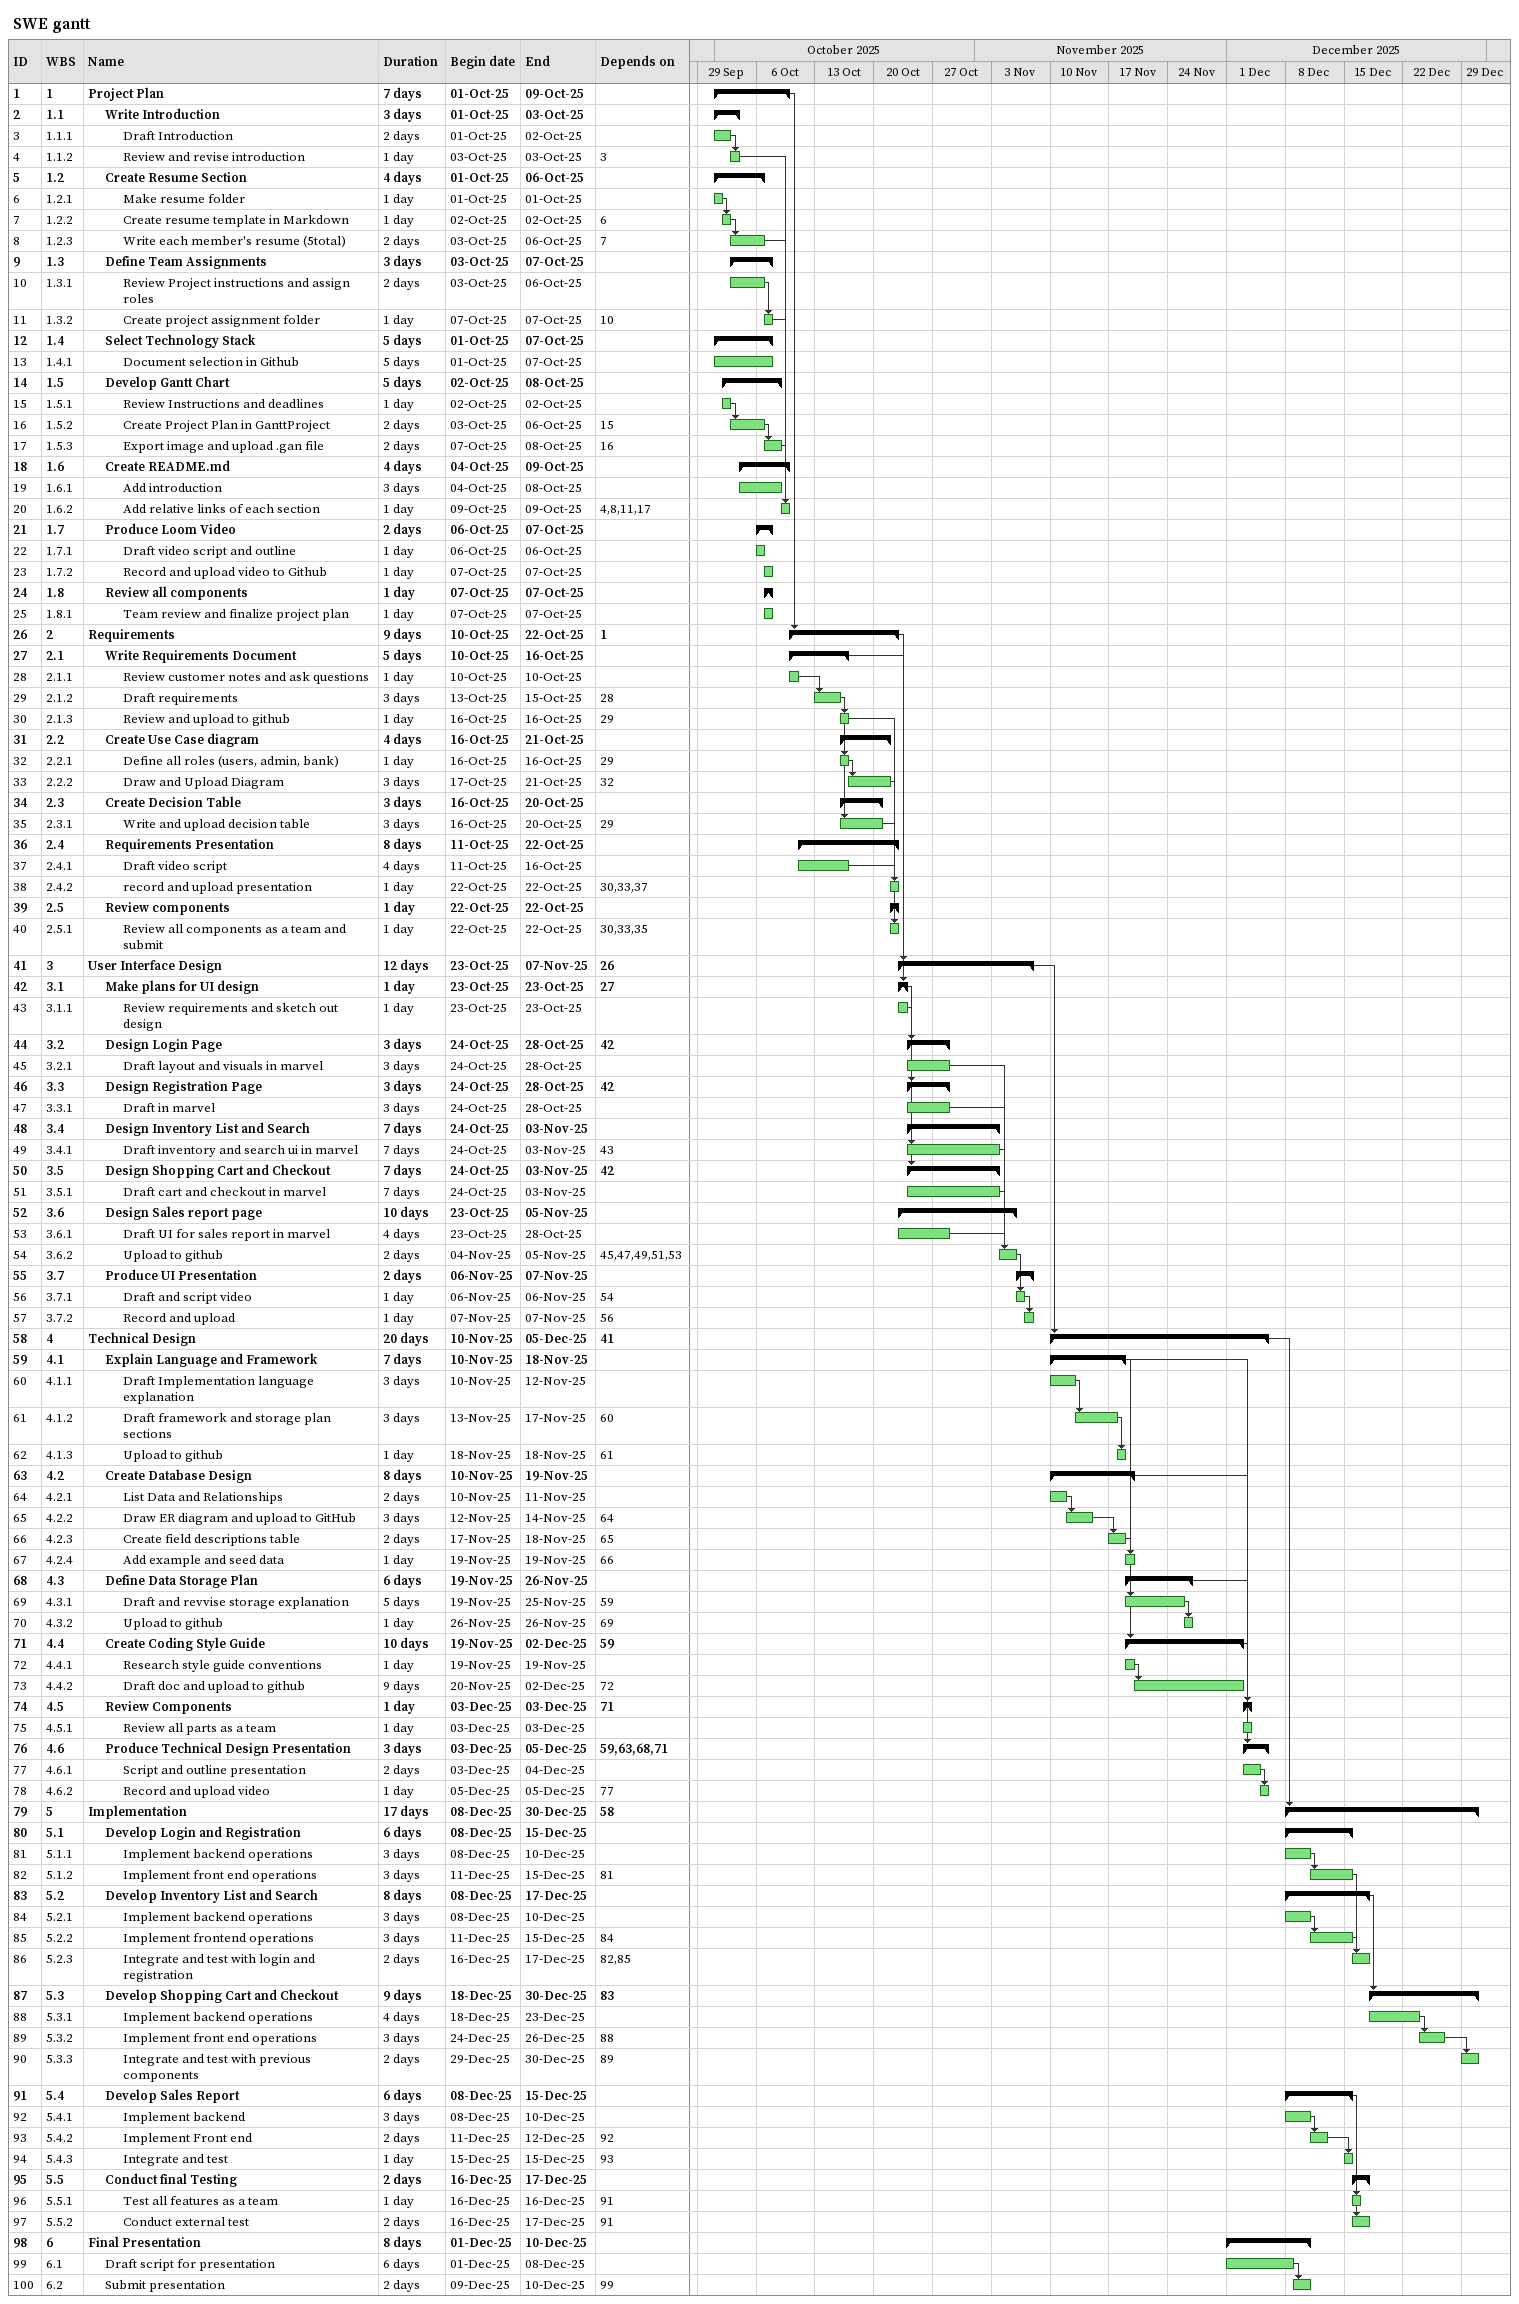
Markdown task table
SWE gantt

| ID | WBS | Task | Duration | Start | Finish | Predecessors |
|---|---|---|---|---|---|---|
| 1 | 1 | **Project Plan** | 7d | 2025-10-01 | 2025-10-09 |  |
| 2 | 1.1 | **Write Introduction** | 3d | 2025-10-01 | 2025-10-03 |  |
| 3 | 1.1.1 | Draft Introduction | 2d | 2025-10-01 | 2025-10-02 |  |
| 4 | 1.1.2 | Review and revise introduction | 1d | 2025-10-03 | 2025-10-03 | 3 |
| 5 | 1.2 | **Create Resume Section** | 4d | 2025-10-01 | 2025-10-06 |  |
| 6 | 1.2.1 | Make resume folder | 1d | 2025-10-01 | 2025-10-01 |  |
| 7 | 1.2.2 | Create resume template in Markdown | 1d | 2025-10-02 | 2025-10-02 | 6 |
| 8 | 1.2.3 | Write each member's resume (5total) | 2d | 2025-10-03 | 2025-10-06 | 7 |
| 9 | 1.3 | **Define Team Assignments** | 3d | 2025-10-03 | 2025-10-07 |  |
| 10 | 1.3.1 | Review Project instructions and assign roles | 2d | 2025-10-03 | 2025-10-06 |  |
| 11 | 1.3.2 | Create project assignment folder | 1d | 2025-10-07 | 2025-10-07 | 10 |
| 12 | 1.4 | **Select Technology Stack** | 5d | 2025-10-01 | 2025-10-07 |  |
| 13 | 1.4.1 | Document selection in Github | 5d | 2025-10-01 | 2025-10-07 |  |
| 14 | 1.5 | **Develop Gantt Chart** | 5d | 2025-10-02 | 2025-10-08 |  |
| 15 | 1.5.1 | Review Instructions and deadlines | 1d | 2025-10-02 | 2025-10-02 |  |
| 16 | 1.5.2 | Create Project Plan in GanttProject | 2d | 2025-10-03 | 2025-10-06 | 15 |
| 17 | 1.5.3 | Export image and upload .gan file | 2d | 2025-10-07 | 2025-10-08 | 16 |
| 18 | 1.6 | **Create README.md** | 4d | 2025-10-04 | 2025-10-09 |  |
| 19 | 1.6.1 | Add introduction | 3d | 2025-10-04 | 2025-10-08 |  |
| 20 | 1.6.2 | Add relative links of each section | 1d | 2025-10-09 | 2025-10-09 | 4, 8, 11, 17 |
| 21 | 1.7 | **Produce Loom Video** | 2d | 2025-10-06 | 2025-10-07 |  |
| 22 | 1.7.1 | Draft video script and outline | 1d | 2025-10-06 | 2025-10-06 |  |
| 23 | 1.7.2 | Record and upload video to Github | 1d | 2025-10-07 | 2025-10-07 |  |
| 24 | 1.8 | **Review all components** | 1d | 2025-10-07 | 2025-10-07 |  |
| 25 | 1.8.1 | Team review and finalize project plan | 1d | 2025-10-07 | 2025-10-07 |  |
| 26 | 2 | **Requirements** | 9d | 2025-10-10 | 2025-10-22 | 1 |
| 27 | 2.1 | **Write Requirements Document** | 5d | 2025-10-10 | 2025-10-16 |  |
| 28 | 2.1.1 | Review customer notes and ask questions | 1d | 2025-10-10 | 2025-10-10 |  |
| 29 | 2.1.2 | Draft requirements | 3d | 2025-10-13 | 2025-10-15 | 28 |
| 30 | 2.1.3 | Review and upload to github | 1d | 2025-10-16 | 2025-10-16 | 29 |
| 31 | 2.2 | **Create Use Case diagram** | 4d | 2025-10-16 | 2025-10-21 |  |
| 32 | 2.2.1 | Define all roles (users, admin, bank) | 1d | 2025-10-16 | 2025-10-16 | 29 |
| 33 | 2.2.2 | Draw and Upload Diagram | 3d | 2025-10-17 | 2025-10-21 | 32 |
| 34 | 2.3 | **Create Decision Table** | 3d | 2025-10-16 | 2025-10-20 |  |
| 35 | 2.3.1 | Write and upload decision table | 3d | 2025-10-16 | 2025-10-20 | 29 |
| 36 | 2.4 | **Requirements Presentation** | 8d | 2025-10-11 | 2025-10-22 |  |
| 37 | 2.4.1 | Draft video script | 4d | 2025-10-11 | 2025-10-16 |  |
| 38 | 2.4.2 | record and upload presentation | 1d | 2025-10-22 | 2025-10-22 | 30, 33, 37 |
| 39 | 2.5 | **Review components** | 1d | 2025-10-22 | 2025-10-22 |  |
| 40 | 2.5.1 | Review all components as a team and submit | 1d | 2025-10-22 | 2025-10-22 | 30, 33, 35 |
| 41 | 3 | **User Interface Design** | 12d | 2025-10-23 | 2025-11-07 | 26 |
| 42 | 3.1 | **Make plans for UI design** | 1d | 2025-10-23 | 2025-10-23 | 27 |
| 43 | 3.1.1 | Review requirements and sketch out design | 1d | 2025-10-23 | 2025-10-23 |  |
| 44 | 3.2 | **Design Login Page** | 3d | 2025-10-24 | 2025-10-28 | 42 |
| 45 | 3.2.1 | Draft layout and visuals in marvel | 3d | 2025-10-24 | 2025-10-28 |  |
| 46 | 3.3 | **Design Registration Page** | 3d | 2025-10-24 | 2025-10-28 | 42 |
| 47 | 3.3.1 | Draft in marvel | 3d | 2025-10-24 | 2025-10-28 |  |
| 48 | 3.4 | **Design Inventory List and Search** | 7d | 2025-10-24 | 2025-11-03 |  |
| 49 | 3.4.1 | Draft inventory and search ui in marvel | 7d | 2025-10-24 | 2025-11-03 | 43 |
| 50 | 3.5 | **Design Shopping Cart and Checkout** | 7d | 2025-10-24 | 2025-11-03 | 42 |
| 51 | 3.5.1 | Draft cart and checkout in marvel | 7d | 2025-10-24 | 2025-11-03 |  |
| 52 | 3.6 | **Design Sales report page** | 10d | 2025-10-23 | 2025-11-05 |  |
| 53 | 3.6.1 | Draft UI for sales report in marvel | 4d | 2025-10-23 | 2025-10-28 |  |
| 54 | 3.6.2 | Upload to github | 2d | 2025-11-04 | 2025-11-05 | 45, 47, 49, 51, 53 |
| 55 | 3.7 | **Produce UI Presentation** | 2d | 2025-11-06 | 2025-11-07 |  |
| 56 | 3.7.1 | Draft and script video | 1d | 2025-11-06 | 2025-11-06 | 54 |
| 57 | 3.7.2 | Record and upload | 1d | 2025-11-07 | 2025-11-07 | 56 |
| 58 | 4 | **Technical Design** | 20d | 2025-11-10 | 2025-12-05 | 41 |
| 59 | 4.1 | **Explain Language and Framework** | 7d | 2025-11-10 | 2025-11-18 |  |
| 60 | 4.1.1 | Draft Implementation language explanation | 3d | 2025-11-10 | 2025-11-12 |  |
| 61 | 4.1.2 | Draft framework and storage plan sections | 3d | 2025-11-13 | 2025-11-17 | 60 |
| 62 | 4.1.3 | Upload to github | 1d | 2025-11-18 | 2025-11-18 | 61 |
| 63 | 4.2 | **Create Database Design** | 8d | 2025-11-10 | 2025-11-19 |  |
| 64 | 4.2.1 | List Data and Relationships | 2d | 2025-11-10 | 2025-11-11 |  |
| 65 | 4.2.2 | Draw ER diagram and upload to GitHub | 3d | 2025-11-12 | 2025-11-14 | 64 |
| 66 | 4.2.3 | Create field descriptions table | 2d | 2025-11-17 | 2025-11-18 | 65 |
| 67 | 4.2.4 | Add example and seed data | 1d | 2025-11-19 | 2025-11-19 | 66 |
| 68 | 4.3 | **Define Data Storage Plan** | 6d | 2025-11-19 | 2025-11-26 |  |
| 69 | 4.3.1 | Draft and revvise storage explanation | 5d | 2025-11-19 | 2025-11-25 | 59 |
| 70 | 4.3.2 | Upload to github | 1d | 2025-11-26 | 2025-11-26 | 69 |
| 71 | 4.4 | **Create Coding Style Guide** | 10d | 2025-11-19 | 2025-12-02 | 59 |
| 72 | 4.4.1 | Research style guide conventions | 1d | 2025-11-19 | 2025-11-19 |  |
| 73 | 4.4.2 | Draft doc and upload to github | 9d | 2025-11-20 | 2025-12-02 | 72 |
| 74 | 4.5 | **Review Components** | 1d | 2025-12-03 | 2025-12-03 | 71 |
| 75 | 4.5.1 | Review all parts as a team | 1d | 2025-12-03 | 2025-12-03 |  |
| 76 | 4.6 | **Produce Technical Design Presentation** | 3d | 2025-12-03 | 2025-12-05 | 59, 63, 68, 71 |
| 77 | 4.6.1 | Script and outline presentation | 2d | 2025-12-03 | 2025-12-04 |  |
| 78 | 4.6.2 | Record and upload video | 1d | 2025-12-05 | 2025-12-05 | 77 |
| 79 | 5 | **Implementation** | 17d | 2025-12-08 | 2025-12-30 | 58 |
| 80 | 5.1 | **Develop Login and Registration** | 6d | 2025-12-08 | 2025-12-15 |  |
| 81 | 5.1.1 | Implement backend operations | 3d | 2025-12-08 | 2025-12-10 |  |
| 82 | 5.1.2 | Implement front end operations | 3d | 2025-12-11 | 2025-12-15 | 81 |
| 83 | 5.2 | **Develop Inventory List and Search** | 8d | 2025-12-08 | 2025-12-17 |  |
| 84 | 5.2.1 | Implement backend operations | 3d | 2025-12-08 | 2025-12-10 |  |
| 85 | 5.2.2 | Implement frontend operations | 3d | 2025-12-11 | 2025-12-15 | 84 |
| 86 | 5.2.3 | Integrate and test with login and registration | 2d | 2025-12-16 | 2025-12-17 | 82, 85 |
| 87 | 5.3 | **Develop Shopping Cart and Checkout** | 9d | 2025-12-18 | 2025-12-30 | 83 |
| 88 | 5.3.1 | Implement backend operations | 4d | 2025-12-18 | 2025-12-23 |  |
| 89 | 5.3.2 | Implement front end operations | 3d | 2025-12-24 | 2025-12-26 | 88 |
| 90 | 5.3.3 | Integrate and test with previous components | 2d | 2025-12-29 | 2025-12-30 | 89 |
| 91 | 5.4 | **Develop Sales Report** | 6d | 2025-12-08 | 2025-12-15 |  |
| 92 | 5.4.1 | Implement backend | 3d | 2025-12-08 | 2025-12-10 |  |
| 93 | 5.4.2 | Implement Front end | 2d | 2025-12-11 | 2025-12-12 | 92 |
| 94 | 5.4.3 | Integrate and test | 1d | 2025-12-15 | 2025-12-15 | 93 |
| 95 | 5.5 | **Conduct final Testing** | 2d | 2025-12-16 | 2025-12-17 |  |
| 96 | 5.5.1 | Test all features as a team | 1d | 2025-12-16 | 2025-12-16 | 91 |
| 97 | 5.5.2 | Conduct external test | 2d | 2025-12-16 | 2025-12-17 | 91 |
| 98 | 6 | **Final Presentation** | 8d | 2025-12-01 | 2025-12-10 |  |
| 99 | 6.1 | Draft script for presentation | 6d | 2025-12-01 | 2025-12-08 |  |
| 100 | 6.2 | Submit presentation | 2d | 2025-12-09 | 2025-12-10 | 99 |
